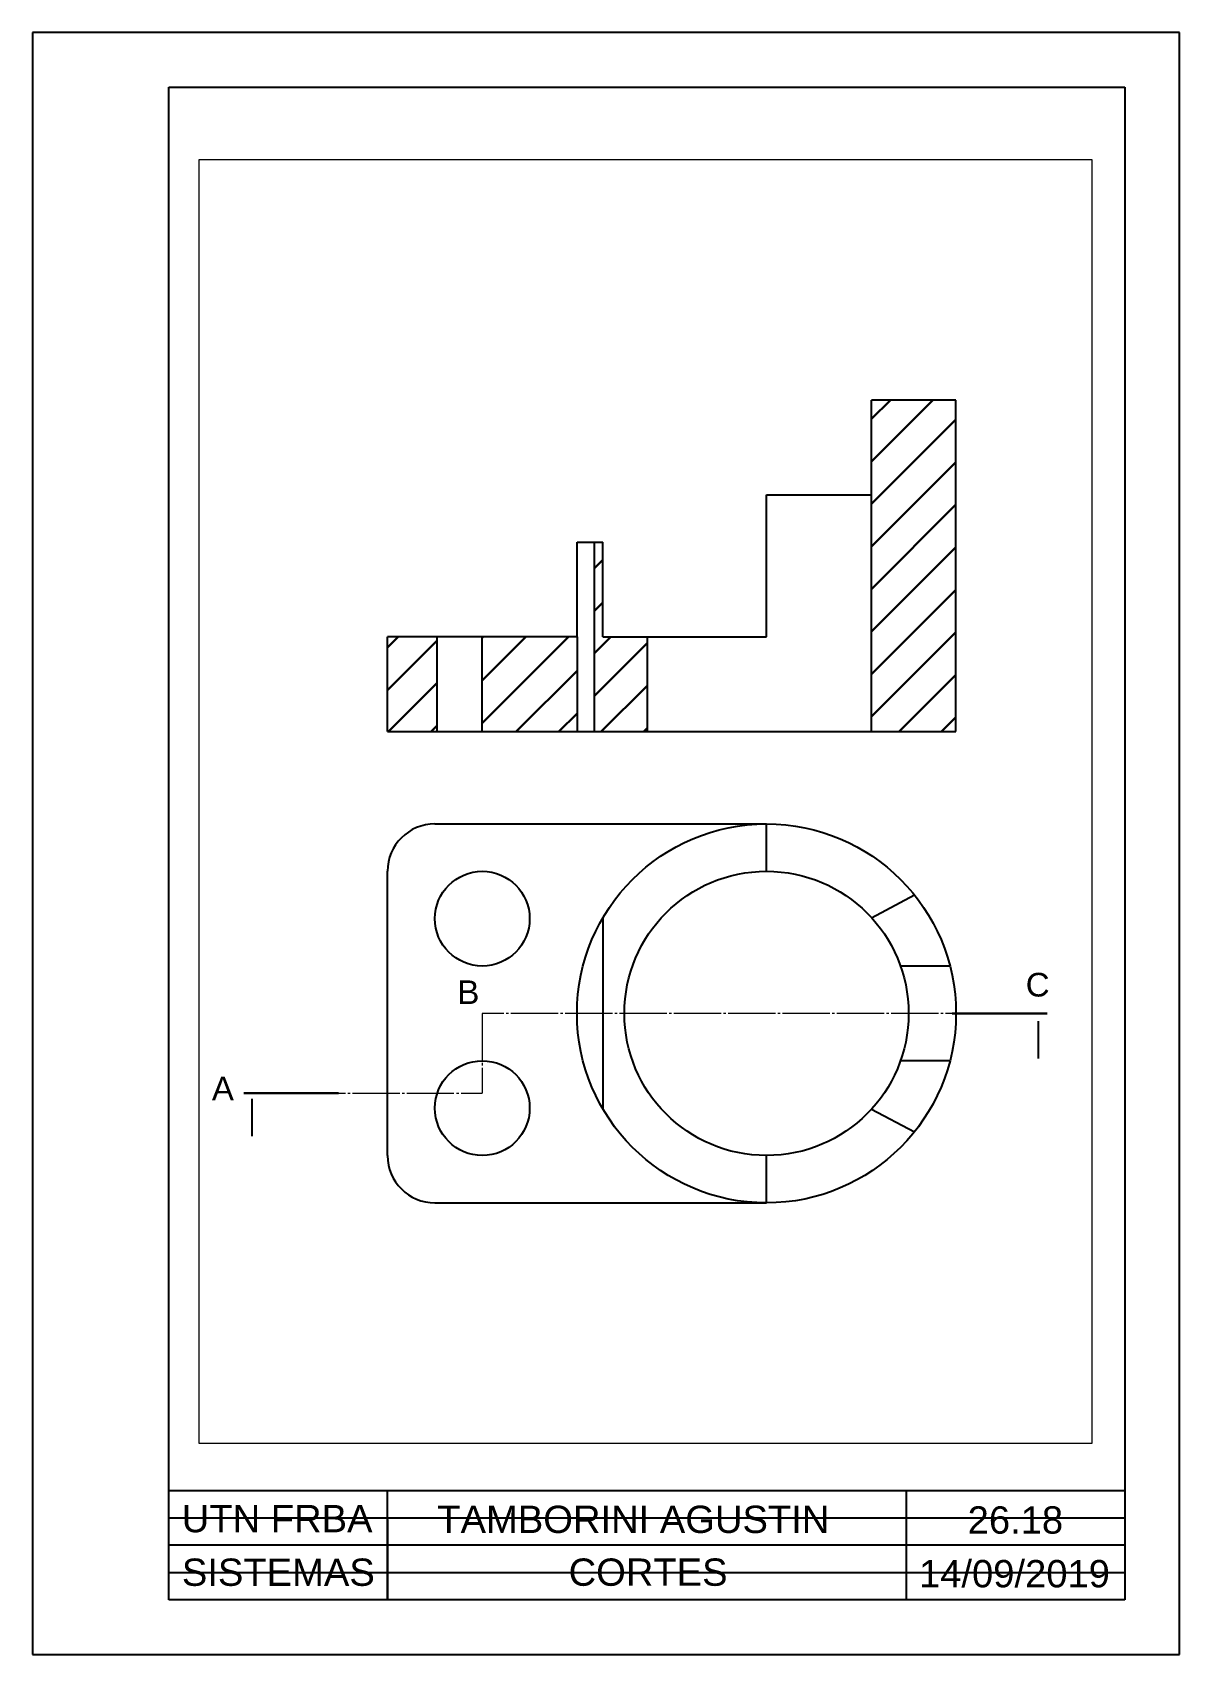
# Paper-space layout 'Presentación1' of a CAD drawing. Header units: millimetres. Extents: x 312 to 522, y -51 to 246.
# The model-space entities are those that its viewports show. They can reach past a viewport. Long polylines and large blocks are cut down to what shows.
import ezdxf

# ---------------------------------------------------------------- set-up
doc = ezdxf.new("R2010")
doc.units = ezdxf.units.MM
doc.linetypes.add('JIS_08_15', pattern=[17.25, 15, -0.75, 0.75, -0.75])
doc.linetypes.add('LÍNEAS_OCULTAS2', pattern=[4.7625, 3.175, -1.5875])
for name, color, linetype, lineweight in [('Cortes', 7, 'JIS_08_15', 5), ('Cortes - Gruesa', 7, 'Continuous', 30), ('No Visibles', 210, 'LÍNEAS_OCULTAS2', 30), ('Punteadas', 7, 'LÍNEAS_OCULTAS2', 30), ('Rotulo', 7, 'Continuous', 25)]:
    doc.layers.add(name, color=color, linetype=linetype, lineweight=lineweight)
doc.layers.add('Rotulo - Finas', color=61, linetype='Continuous', plot=False)
doc.layers.add('VP', color=10, linetype='Continuous', plot=False)
doc.styles.get("Standard").update_dxf_attribs({"font": 'arial.ttf'})

msp = doc.modelspace()

# ---------------------------------------------------------------- hatches: boundary and pattern name
at = {"layer": 'No Visibles'}
h = msp.add_hatch(dxfattribs=at)
h.set_pattern_fill('ANSI31')
h.paths.add_polyline_path([(2610.25, 2235.13), (2601.34, 2235.13), (2601.34, 2225.13), (2601.34, 2200.13), (2610.25, 2200.13)])
h = msp.add_hatch(dxfattribs=at)
h.set_pattern_fill('ANSI31')
h.paths.add_polyline_path([(2577.7, 2210.13), (2572.98, 2210.13), (2572.98, 2220.13), (2572.11, 2220.13), (2572.11, 2200.13), (2577.7, 2200.13)])
h = msp.add_hatch(dxfattribs=at)
h.set_pattern_fill('ANSI31')
h.paths.add_polyline_path([(2555.5, 2210.13), (2550.25, 2210.13), (2550.25, 2200.13), (2555.5, 2200.13)])
h = msp.add_hatch(dxfattribs=at)
h.set_pattern_fill('ANSI31')
h.paths.add_polyline_path([(2570.25, 2210.13), (2560.25, 2210.13), (2560.25, 2200.13), (2570.25, 2200.13)])

# ---------------------------------------------------------------- linework, layer by layer
for p, q in [((2610.25, 2235.13), (2601.34, 2235.13)), ((2601.34, 2225.13), (2601.34, 2235.13)), ((2610.25, 2200.13), (2610.25, 2235.13)), ((2590.25, 2210.13), (2590.25, 2225.13)), ((2590.25, 2225.13), (2601.34, 2225.13)), ((2601.34, 2200.13), (2601.34, 2225.13)), ((2570.25, 2210.13), (2570.25, 2220.13)), ((2570.25, 2220.13), (2572.98, 2220.13)), ((2572.11, 2200.13), (2572.11, 2220.13)), ((2572.98, 2210.13), (2572.98, 2220.13)), ((2550.25, 2200.13), (2550.25, 2210.13)), ((2570.25, 2210.13), (2550.25, 2210.13)), ((2555.5, 2200.13), (2555.5, 2210.13)), ((2560.25, 2200.13), (2560.25, 2210.13)), ((2570.25, 2210.13), (2570.25, 2200.13)), ((2572.98, 2210.13), (2590.25, 2210.13)), ((2577.7, 2200.13), (2577.7, 2210.13)), ((2550.25, 2200.13), (2610.25, 2200.13)), ((2555.25, 2190.39), (2590.25, 2190.39)), ((2590.25, 2185.39), (2590.25, 2190.39)), ((2550.25, 2155.39), (2550.25, 2185.39)), ((2601.34, 2180.48), (2605.86, 2182.89)), ((2572.98, 2180.39), (2572.98, 2160.39)), ((2609.62, 2175.39), (2604.39, 2175.39)), ((2609.62, 2165.39), (2604.39, 2165.39)), ((2601.34, 2160.29), (2605.86, 2157.89)), ((2590.25, 2150.39), (2590.25, 2155.39)), ((2555.25, 2150.39), (2590.25, 2150.39))]:
    msp.add_line(p, q)
for points in [[(2618.97, 2165.63), (2618.97, 2168.63), (2618.97, 2169.57)], [(2535.95, 2157.42), (2535.95, 2160.42), (2535.95, 2161.36)]]:
    msp.add_lwpolyline(points)
for centre, radius in [((2590.25, 2170.39), 20), ((2560.25, 2180.39), 5), ((2590.25, 2170.39), 15), ((2560.25, 2160.39), 5)]:
    msp.add_circle(centre, radius)
for centre, start, end in [((2555.25, 2185.39), 90, 180), ((2555.25, 2155.39), 180, 270)]:
    msp.add_arc(centre, 5, start, end)
at = {"layer": 'Cortes'}
for p, q in [((2560.25, 2170.39), (2560.25, 2161.96)), ((2619.86, 2170.39), (2560.25, 2170.39)), ((2535.08, 2161.96), (2560.25, 2161.96))]:
    msp.add_line(p, q, dxfattribs=at)
at = {"layer": 'Cortes - Gruesa'}
for p, q in [((2619.86, 2170.39), (2609.86, 2170.39)), ((2535.08, 2161.96), (2545.08, 2161.96))]:
    msp.add_line(p, q, dxfattribs=at)
at = {"layer": 'No Visibles'}
msp.add_line((2550.25, 2185.39), (2550.25, 2185.39), dxfattribs=at)

# ---------------------------------------------------------------- texts
at = {"layer": 'Punteadas', "char_height": 2.5, "attachment_point": 1}
for s, insert in [('C', (2617.61, 2174.67)), ('B', (2557.62, 2173.88)), ('A', (2531.71, 2163.71))]:
    msp.add_mtext_dynamic_manual_height_columns(s, width=2.5, gutter_width=12.5, heights=[0], dxfattribs=dict(at, insert=insert))

psp = doc.layouts.new('Presentación1')

# ---------------------------------------------------------------- linework, layer by layer
at = {"layer": 'Rotulo'}
for p, q in [((311.87, 245.92), (311.87, -51.08)), ((521.87, 245.92), (311.87, 245.92)), ((521.87, -51.08), (521.87, 245.92)), ((336.87, 235.92), (511.87, 235.92)), ((336.87, -41.08), (336.87, 235.92)), ((511.87, 235.92), (511.87, -41.08)), ((511.87, -21.08), (336.87, -21.08)), ((376.87, -41.08), (376.87, -21.08)), ((471.87, -41.08), (471.87, -21.08)), ((376.87, -26.36), (376.87, -41.08)), ((511.87, -31.08), (336.87, -31.08)), ((511.87, -41.08), (336.87, -41.08)), ((311.87, -51.08), (521.87, -51.08))]:
    psp.add_line(p, q, dxfattribs=at)
at = {"layer": 'Rotulo - Finas'}
for p, q in [((336.87, -26.08), (511.87, -26.08)), ((336.87, -36.08), (511.87, -36.08))]:
    psp.add_line(p, q, dxfattribs=at)

# ---------------------------------------------------------------- texts
at = {"layer": 'Rotulo', "char_height": 5, "attachment_point": 5}
for s, width, insert in [('UTN FRBA', 39.903, (356.67, -26.23)), ('TAMBORINI AGUSTIN', 95, (421.88, -26.36)), ('26.18', 39.903, (491.82, -26.48)), ('SISTEMAS', 39.903, (356.89, -36.04)), ('CORTES', 95, (424.58, -36.03)), ('14/09/2019', 39.903, (491.65, -36.31))]:
    psp.add_mtext_dynamic_manual_height_columns(s, width=width, gutter_width=12.5, heights=[0], dxfattribs=dict(at, insert=insert))

# ---------------------------------------------------------------- viewports
at = {"layer": 'VP', "view_target_point": (2522.84, 2102.68)}
psp.add_viewport(center=(424.09, 105.11), size=(163.53, 234.996), view_center_point=(54.63, 90.08), view_height=135.483, dxfattribs=at)

doc.saveas('drawing.dxf')
